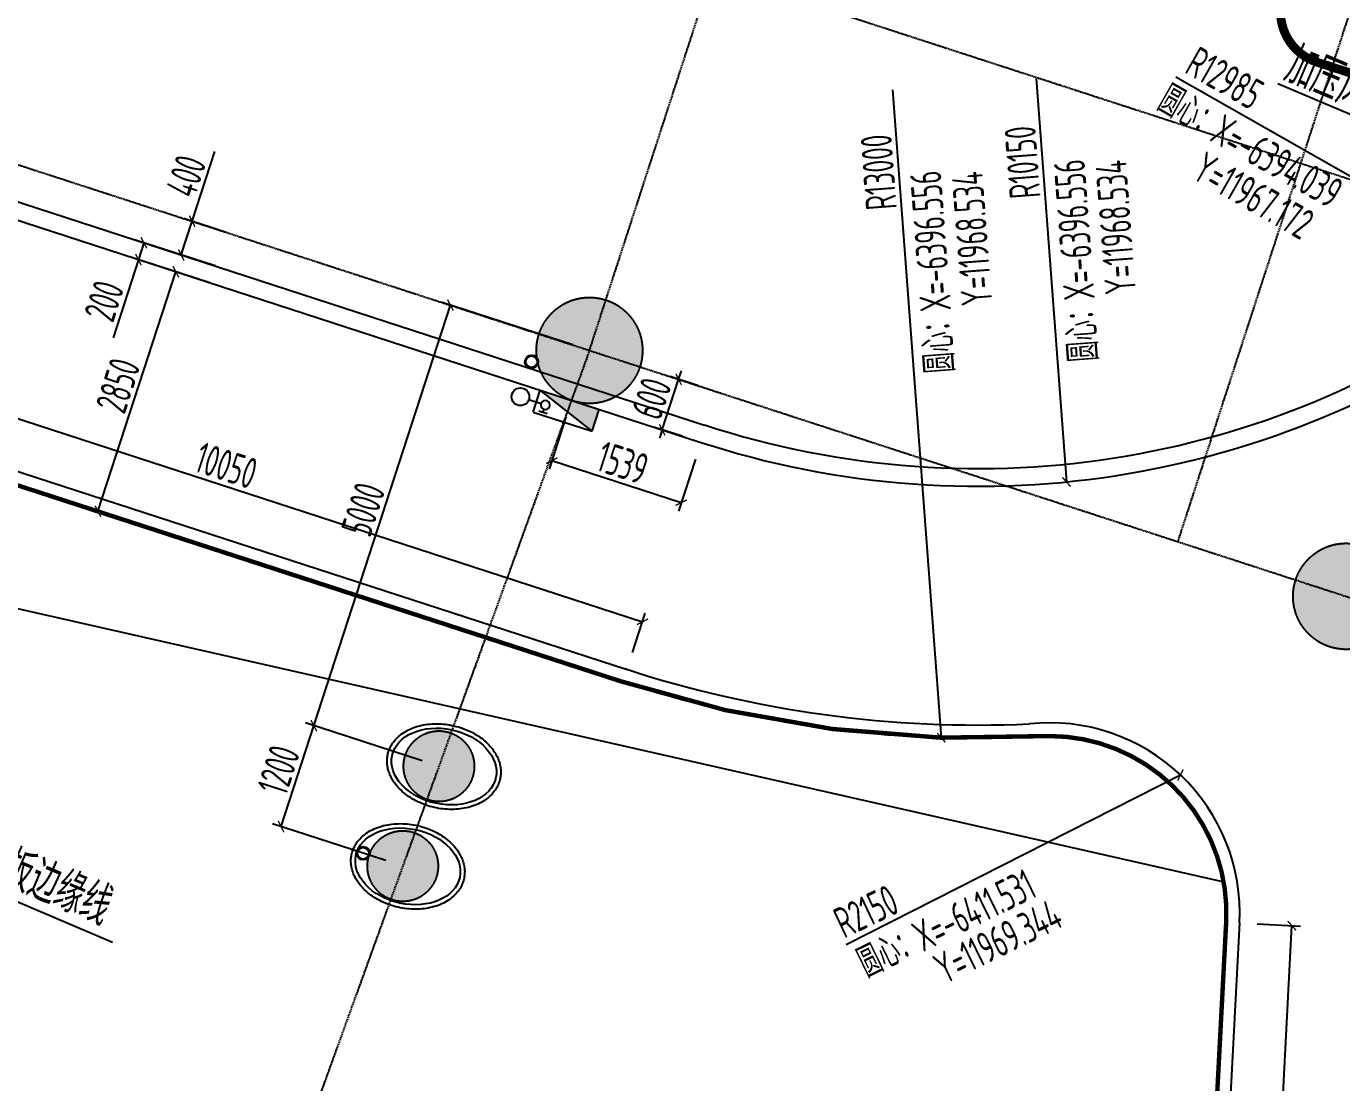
# Model space of a CAD drawing. Extents: x 11778731 to 12007717, y -6694179 to -6363962.
# Drawn here: x 11957767 to 11972648, y -6413451 to -6401504 of the extents above; entities that cross this region are included whole.
import ezdxf
from ezdxf.enums import TextEntityAlignment as Align
from ezdxf.xclip import XClip

# ---------------------------------------------------------------- set-up
doc = ezdxf.new("R2010")
doc.units = 0
doc.header["$LTSCALE"] = 10
doc.header["$MEASUREMENT"] = 0
doc.header["$XCLIPFRAME"] = 0
for name, pattern in [('A3-RG-axis-100$0$CENTER', [2, 1.25, -0.25, 0.25, -0.25]), ('A3-RI-3F$0$DASH', [0.35, 0.25, -0.1]), ('DASHED2', [0.375, 0.25, -0.125])]:
    doc.linetypes.add(name, pattern=pattern)
for name, color, linetype in [('A-CLOD', 200, 'Continuous'), ('A3-RB-3F-100$0$A-DIMS-100', 1, 'Continuous'), ('A3-RG-axis-100$0$A-DIMS-100', 1, 'Continuous'), ('A3-RG-axis-100$0$A-GRID', 1, 'A3-RG-axis-100$0$CENTER'), ('A3-RI-3F$0$A-FLOR-CURT', 55, 'Continuous'), ('A3-RI-3F$0$A-STRS-HRAL', 80, 'Continuous'), ('A3-RI-3F$0$A-SYMB-VOID', 35, 'Continuous'), ('A3-RI-3F$0$A-WALL', 7, 'Continuous'), ('A3-RI-3F$0$A-WALL-FINI', 95, 'Continuous'), ('A3-RM-3F$0$0P-1', 191, 'Continuous'), ('A3-RM-3F$0$0P-FE-FH-P', 41, 'A3-RM-3F$0$YJdef_FE-FH_LINE_F'), ('A3-RM-3F$0$0P-FE-FH-V', 141, 'Continuous'), ('A3-RM-3F$0$0P-FE-HY', 141, 'Continuous'), ('A3-RS-1F$0$A-HATH-GRAY', 8, 'Continuous'), ('A3-RS-1F$0$A-WALL', 7, 'Continuous'), ('A3-SYMB-3F-100$0$A-SYMB', 4, 'Continuous'), ('A3-SYMB-3F-100$0$A-SYMB-AREA', 4, 'Continuous'), ('A3-SYMB-3F-100$0$A-SYMB-NAME', 4, 'Continuous'), ('A3-SYMB-3F-100$0$A-SYMB-NAME-E', 4, 'Continuous')]:
    doc.layers.add(name, color=color, linetype=linetype)
doc.styles.add('A3-RB-3F-100$0$XD2008', font='xd-hzs.shx', dxfattribs={"width": 0.7, "bigfont": 'xd-hztxt.shx'})
doc.styles.add('A3-RG-axis-100$0$XD2008', font='xd-hzs.shx', dxfattribs={"width": 0.7, "bigfont": 'xd-hztxt.shx'})
doc.styles.add('A3-RM-3F$0$hz1', font='hzs.shx', dxfattribs={"width": 0.75, "bigfont": 'hztxt.shx'})
doc.styles.add('A3-SYMB-3F-100$0$ECADI', font='hzs.shx', dxfattribs={"width": 0.7, "bigfont": 'hztxt.shx'})
doc.linetypes.add('A3-RM-3F$0$YJdef_FE-FH_LINE_F', pattern='A,4,-0.2,["F",A3-RM-3F$0$hz1,S=0.2,R=0,X=-0.1,Y=-0.1],-0.1', length=4.3)
doc.dimstyles.new('A3-RB-3F-100$0$XD100$0', dxfattribs={"dimscale": 100, "dimtxt": 3.5, "dimasz": 1, "dimexe": 1, "dimexo": 2, "dimgap": 0.5, "dimtad": 1, "dimdec": 0, "dimdsep": 46, "dimtxsty": 'A3-RB-3F-100$0$XD2008', "dimblk1": 'A3-RB-3F-100$0$_ARCHTICK', "dimblk2": 'A3-RB-3F-100$0$_ARCHTICK', "dimsah": 1, "dimcen": 2.5, "dimclrt": 4, "dimaunit": 1, "dimadec": 0, "dimazin": 0, "dimtfac": 1, "dimtdec": 0, "dimtix": 1, "dimtmove": 0, "dimatfit": 3, "dimfxl": 0, "dimtolj": 1, "dimtzin": 0, "dimarcsym": 0})
doc.dimstyles.new('A3-RG-axis-100$0$XD100$0', dxfattribs={"dimscale": 100, "dimtxt": 3.5, "dimasz": 1, "dimexe": 1, "dimexo": 2, "dimgap": 0.5, "dimtad": 1, "dimdec": 0, "dimdsep": 46, "dimtxsty": 'A3-RG-axis-100$0$XD2008', "dimblk1": 'A3-RG-axis-100$0$_ARCHTICK', "dimblk2": 'A3-RG-axis-100$0$_ARCHTICK', "dimsah": 1, "dimcen": 2.5, "dimclrt": 4, "dimaunit": 1, "dimadec": 0, "dimazin": 0, "dimtfac": 1, "dimtdec": 0, "dimtix": 1, "dimtmove": 0, "dimatfit": 3, "dimfxl": 0, "dimtolj": 1, "dimtzin": 0, "dimarcsym": 0})

# ---------------------------------------------------------------- blocks, each defined once
blk = doc.blocks.new('A3-RI-3F')
at = {"layer": 'A3-RI-3F$0$A-FLOR-CURT', "color": 170, "linetype": 'A3-RI-3F$0$DASH', "const_width": 50}
blk.add_lwpolyline([(11960048, -6420144), (11965401, -6422416, 0.520567), (11970958, -6418944), (11971341, -6411636, 0.429634), (11969344, -6409531, -0.094952), (11964490, -6408911), (11954959, -6405815, 0.63707), (11952486, -6408466), (11954985, -6414650, 0.214212), (11960048, -6420144)], format="xyb", dxfattribs=at)
at = {"layer": 'A3-RI-3F$0$A-STRS-HRAL'}
for p, q in [((11955005, -6405672), (11964563, -6408778)), ((11964517, -6408920), (11954959, -6405815)), ((11970958, -6418944), (11971341, -6411636)), ((11971491, -6411644), (11971108, -6418951))]:
    blk.add_line(p, q, dxfattribs=at)
for centre, radius, start, end in [((11968534, -6396556), 12850, 251.8755, 272.5973), ((11968534, -6396556), 13000, 251.8755, 272.6178), ((11969344, -6411531), 2150, 357, 96.0708), ((11969344, -6411531), 2000, 357, 96.1984)]:
    blk.add_arc(centre, radius, start, end, dxfattribs=at)
at = {"layer": 'A3-RI-3F$0$A-SYMB-VOID'}
blk.add_lwpolyline([(11955393, -6415534), (11954884, -6407460), (11971313, -6411179)], dxfattribs=at)
at = {"layer": 'A3-RI-3F$0$A-WALL'}
for p, q in [((11954504, -6402460), (11965439, -6406013)), ((11954252, -6402588), (11965377, -6406203))]:
    blk.add_line(p, q, dxfattribs=at)
for radius, start in [(9950, 251.8742), (10150, 251.8755)]:
    blk.add_arc((11968534, -6396556), radius, start, 307.44, dxfattribs=at)
at = {"layer": 'A3-RI-3F$0$A-WALL-FINI'}
for centre in [(11962492, -6409876), (11962083, -6411005)]:
    blk.add_ellipse(centre, major_axis=(587, -125), ratio=0.708333, dxfattribs=at)
for points in [[(11963128, -6410012), (11963130, -6410000), (11963132, -6409987), (11963135, -6409957), (11963136, -6409939), (11963134, -6409904), (11963132, -6409886), (11963125, -6409850), (11963121, -6409833), (11963109, -6409798), (11963102, -6409780), (11963085, -6409746), (11963076, -6409730), (11963055, -6409697), (11963043, -6409681), (11963012, -6409643), (11962992, -6409621), (11962947, -6409580), (11962923, -6409560), (11962871, -6409524), (11962844, -6409508), (11962786, -6409477), (11962756, -6409464), (11962695, -6409440), (11962663, -6409430), (11962598, -6409413), (11962566, -6409406), (11962500, -6409397), (11962467, -6409394), (11962401, -6409392), (11962368, -6409393), (11962304, -6409398), (11962272, -6409403), (11962211, -6409416), (11962181, -6409425), (11962124, -6409445), (11962097, -6409458), (11962046, -6409485), (11962022, -6409501), (11961983, -6409532), (11961967, -6409547), (11961937, -6409579), (11961923, -6409595), (11961899, -6409630), (11961889, -6409649), (11961873, -6409684), (11961867, -6409700), (11961857, -6409734), (11961854, -6409751), (11961849, -6409786), (11961848, -6409803), (11961849, -6409838), (11961850, -6409856), (11961856, -6409891), (11961860, -6409909), (11961871, -6409943), (11961877, -6409961), (11961892, -6409994), (11961901, -6410011), (11961921, -6410044), (11961932, -6410060), (11961961, -6410098), (11961981, -6410120), (11962024, -6410162), (11962048, -6410182), (11962098, -6410219), (11962125, -6410236), (11962181, -6410267), (11962210, -6410281), (11962271, -6410306), (11962302, -6410317), (11962366, -6410335), (11962398, -6410343), (11962464, -6410354), (11962497, -6410358), (11962562, -6410361), (11962595, -6410361), (11962660, -6410357), (11962691, -6410353), (11962753, -6410342), (11962783, -6410334), (11962841, -6410315), (11962869, -6410304), (11962921, -6410278), (11962945, -6410263), (11962987, -6410233), (11963004, -6410218), (11963036, -6410187), (11963051, -6410170), (11963077, -6410134), (11963089, -6410116), (11963106, -6410081), (11963113, -6410064), (11963122, -6410036), (11963125, -6410024), (11963128, -6410012)], [(11962719, -6411141), (11962721, -6411129), (11962723, -6411116), (11962726, -6411086), (11962727, -6411068), (11962725, -6411033), (11962723, -6411015), (11962716, -6410979), (11962712, -6410962), (11962700, -6410927), (11962693, -6410909), (11962676, -6410875), (11962667, -6410859), (11962646, -6410826), (11962634, -6410810), (11962603, -6410772), (11962583, -6410750), (11962538, -6410709), (11962514, -6410689), (11962462, -6410653), (11962435, -6410637), (11962377, -6410606), (11962347, -6410593), (11962286, -6410569), (11962254, -6410559), (11962190, -6410542), (11962157, -6410535), (11962091, -6410526), (11962058, -6410523), (11961992, -6410521), (11961959, -6410522), (11961895, -6410527), (11961863, -6410532), (11961802, -6410545), (11961772, -6410554), (11961716, -6410574), (11961688, -6410586), (11961637, -6410614), (11961613, -6410630), (11961574, -6410661), (11961558, -6410676), (11961528, -6410708), (11961514, -6410724), (11961491, -6410759), (11961480, -6410778), (11961464, -6410813), (11961458, -6410829), (11961448, -6410863), (11961445, -6410880), (11961440, -6410915), (11961439, -6410932), (11961440, -6410967), (11961442, -6410985), (11961447, -6411020), (11961451, -6411038), (11961462, -6411072), (11961468, -6411090), (11961484, -6411123), (11961492, -6411140), (11961512, -6411173), (11961523, -6411189), (11961552, -6411227), (11961572, -6411249), (11961615, -6411291), (11961639, -6411311), (11961689, -6411348), (11961716, -6411365), (11961772, -6411396), (11961801, -6411410), (11961862, -6411435), (11961893, -6411446), (11961957, -6411464), (11961989, -6411472), (11962055, -6411483), (11962088, -6411486), (11962154, -6411490), (11962186, -6411490), (11962251, -6411486), (11962282, -6411482), (11962344, -6411471), (11962374, -6411463), (11962432, -6411444), (11962460, -6411433), (11962512, -6411407), (11962536, -6411392), (11962578, -6411362), (11962595, -6411347), (11962628, -6411315), (11962642, -6411299), (11962668, -6411263), (11962680, -6411245), (11962697, -6411210), (11962704, -6411193), (11962713, -6411165), (11962716, -6411153), (11962719, -6411141)]]:
    blk.add_open_spline(points, degree=3, knots=[0, 0, 0, 0, 0.076523, 0.076523, 0.183626, 0.183626, 0.290729, 0.290729, 0.397831, 0.397831, 0.504934, 0.504934, 0.612037, 0.612037, 0.719139, 0.719139, 0.87668, 0.87668, 1.03422, 1.03422, 1.191761, 1.191761, 1.349301, 1.349301, 1.506841, 1.506841, 1.664382, 1.664382, 1.821922, 1.821922, 1.979462, 1.979462, 2.137003, 2.137003, 2.294543, 2.294543, 2.452083, 2.452083, 2.609624, 2.609624, 2.73537, 2.73537, 2.861116, 2.861116, 2.986863, 2.986863, 3.092591, 3.092591, 3.198319, 3.198319, 3.304047, 3.304047, 3.409776, 3.409776, 3.515504, 3.515504, 3.621232, 3.621232, 3.72696, 3.72696, 3.832689, 3.832689, 3.989552, 3.989552, 4.146415, 4.146415, 4.303278, 4.303278, 4.460141, 4.460141, 4.617004, 4.617004, 4.773867, 4.773867, 4.93073, 4.93073, 5.087593, 5.087593, 5.244456, 5.244456, 5.401319, 5.401319, 5.558182, 5.558182, 5.715045, 5.715045, 5.84446, 5.84446, 5.973874, 5.973874, 6.103289, 6.103289, 6.20947, 6.20947, 6.283185, 6.283185, 6.283185, 6.283185], dxfattribs=at)
blk = doc.blocks.new('A3-RG-axis-100$0$_ARCHTICK')
at = {"color": 0, "linetype": 'ByBlock', "const_width": 0.15}
blk.add_lwpolyline([(-0.5, -0.5), (0.5, 0.5)], dxfattribs=at)
blk = doc.blocks.new('*D294')
at = {"layer": 'A3-RG-axis-100$0$A-DIMS-100', "color": 0, "lineweight": -2}
for p, q in [((11960649, -6410555), (11961020, -6409414)), ((11962244, -6409811), (11960925, -6409383)), ((11961836, -6410940), (11960554, -6410524))]:
    blk.add_line(p, q, dxfattribs=at)
at = {"layer": 'A3-RG-axis-100$0$A-DIMS-100', "color": 0, "lineweight": -2, "xscale": 100, "yscale": 100, "zscale": 100}
for p, rotation in [((11961020, -6409414), 71.99991611662878), ((11960649, -6410555), 251.9999161166288)]:
    blk.add_blockref('A3-RG-axis-100$0$_ARCHTICK', p, dxfattribs=dict(at, rotation=rotation))
at = {"layer": 'A3-RG-axis-100$0$A-DIMS-100', "color": 4, "insert": (11960621, -6409915), "char_height": 350, "attachment_point": 5, "rotation": 71.9999, "style": 'A3-RG-axis-100$0$XD2008'}
blk.add_mtext('\\A1;1200', dxfattribs=at)
blk = doc.blocks.new('*D295')
at = {"layer": 'A3-RG-axis-100$0$A-DIMS-100', "color": 0, "lineweight": -2}
for p, q in [((11961020, -6409414), (11962565, -6404658)), ((11963948, -6405108), (11962470, -6404627)), ((11962245, -6409812), (11960925, -6409383))]:
    blk.add_line(p, q, dxfattribs=at)
at = {"layer": 'A3-RG-axis-100$0$A-DIMS-100', "color": 0, "lineweight": -2, "xscale": 100, "yscale": 100, "zscale": 100}
for p, rotation in [((11962565, -6404658), 71.99991611662878), ((11961020, -6409414), 251.9999161166288)]:
    blk.add_blockref('A3-RG-axis-100$0$_ARCHTICK', p, dxfattribs=dict(at, rotation=rotation))
at = {"layer": 'A3-RG-axis-100$0$A-DIMS-100', "color": 4, "insert": (11961578, -6406967), "char_height": 350, "attachment_point": 5, "rotation": 71.9999, "style": 'A3-RG-axis-100$0$XD2008'}
blk.add_mtext('\\A1;5000', dxfattribs=at)
blk = doc.blocks.new('A3-SYMB-3F-100$0$ECADI-TAG-ROOM')
at = {"layer": 'A3-SYMB-3F-100$0$A-SYMB-AREA', "style": 'A3-SYMB-3F-100$0$ECADI', "width": 0.7}
blk.add_attdef('340M2', text='', height=2.5, dxfattribs=at).set_placement((7.17, -1.75), align=Align.MIDDLE_LEFT)
at = {"layer": 'A3-SYMB-3F-100$0$A-SYMB-NAME', "style": 'A3-SYMB-3F-100$0$ECADI', "width": 0.7}
blk.add_attdef('CHINESENAME', (-5.13, 0.09), '', height=4.5, dxfattribs=at)
at = {"layer": 'A3-SYMB-3F-100$0$A-SYMB-NAME-E', "style": 'A3-SYMB-3F-100$0$ECADI', "width": 0.7}
for tag, p in [('ENGLISHHIGH', (-5.13, 8.04)), ('ENGLISHLOW', (-5.13, 4.84))]:
    blk.add_attdef(tag, p, '', height=2.5, dxfattribs=at)
blk = doc.blocks.new('A3-SYMB-3F-100')
at = {"layer": 'A3-SYMB-3F-100$0$A-SYMB'}
for points in [[(11971927, -6402149), (11974065, -6403057), (11975346, -6402781)], [(11953915, -6412058), (11955773, -6410601), (11958743, -6411862)]]:
    blk.add_lwpolyline(points, dxfattribs=at)
ref = blk.add_blockref('A3-SYMB-3F-100$0$ECADI-TAG-ROOM', (11972434, -6402321), dxfattribs=dict(at, xscale=99.99999999989046, yscale=100.0000000001165, rotation=337))
ref.add_attrib('CHINESENAME', '加压风井开洞', (11971966, -6402113), dxfattribs={"height": 450, "rotation": 337, "style": 'A3-SYMB-3F-100$0$ECADI', "width": 0.7})
ref = blk.add_blockref('A3-SYMB-3F-100$0$ECADI-TAG-ROOM', (11956367, -6410749), dxfattribs=dict(at, xscale=99.99999999989048, yscale=100.0000000001164, rotation=336.9999999996812))
ref.add_attrib('CHINESENAME', '3F连廊结构板边缘线', (11955944, -6410560), dxfattribs={"height": 450, "rotation": 337, "style": 'A3-SYMB-3F-100$0$ECADI', "width": 0.7})
blk = doc.blocks.new('A3-RB-3F-100$0$_ARCHTICK')
at = {"color": 0, "linetype": 'ByBlock', "const_width": 0.15}
blk.add_lwpolyline([(-0.5, -0.5), (0.5, 0.5)], dxfattribs=at)
blk = doc.blocks.new('*D908')
at = {"layer": 'A3-RB-3F-100$0$A-DIMS-100', "color": 0, "lineweight": -2}
for p, q in [((11959644, -6403709), (11959901, -6402920)), ((11959520, -6404090), (11959644, -6403709)), ((11960028, -6403834), (11959549, -6403678)), ((11959904, -6404214), (11959425, -6404059))]:
    blk.add_line(p, q, dxfattribs=at)
at = {"layer": 'A3-RB-3F-100$0$A-DIMS-100', "color": 0, "lineweight": -2, "xscale": 100, "yscale": 100, "zscale": 100}
for p, rotation in [((11959644, -6403709), 71.99999999987462), ((11959520, -6404090), 251.9999999998746)]:
    blk.add_blockref('A3-RB-3F-100$0$_ARCHTICK', p, dxfattribs=dict(at, rotation=rotation))
at = {"layer": 'A3-RB-3F-100$0$A-DIMS-100', "color": 4, "insert": (11959574, -6403198), "char_height": 350, "attachment_point": 5, "rotation": 72, "style": 'A3-RB-3F-100$0$XD2008'}
blk.add_mtext('\\A1;400', dxfattribs=at)
blk = doc.blocks.new('*D913')
at = {"layer": 'A3-RB-3F-100$0$A-DIMS-100', "color": 0, "lineweight": -2}
for p, q in [((11959842, -6404405), (11959364, -6404249)), ((11958578, -6406990), (11959459, -6404280)), ((11958962, -6407115), (11958483, -6406960))]:
    blk.add_line(p, q, dxfattribs=at)
at = {"layer": 'A3-RB-3F-100$0$A-DIMS-100', "color": 0, "lineweight": -2, "xscale": 100, "yscale": 100, "zscale": 100}
for p, rotation in [((11959459, -6404280), 71.99999999984313), ((11958578, -6406990), 251.9999999998431)]:
    blk.add_blockref('A3-RB-3F-100$0$_ARCHTICK', p, dxfattribs=dict(at, rotation=rotation))
at = {"layer": 'A3-RB-3F-100$0$A-DIMS-100', "color": 4, "insert": (11958804, -6405566), "char_height": 350, "attachment_point": 5, "rotation": 72, "style": 'A3-RB-3F-100$0$XD2008'}
blk.add_mtext('\\A1;2850', dxfattribs=at)
blk = doc.blocks.new('*D914')
at = {"layer": 'A3-RB-3F-100$0$A-DIMS-100', "color": 0, "lineweight": -2}
for p, q in [((11959904, -6404214), (11959002, -6403921)), ((11959097, -6403952), (11959035, -6404142)), ((11959035, -6404142), (11958748, -6405027)), ((11959842, -6404405), (11958940, -6404112))]:
    blk.add_line(p, q, dxfattribs=at)
at = {"layer": 'A3-RB-3F-100$0$A-DIMS-100', "color": 0, "lineweight": -2, "xscale": 100, "yscale": 100, "zscale": 100}
for p, rotation in [((11959097, -6403952), 71.99999999987462), ((11959035, -6404142), 251.9999999998746)]:
    blk.add_blockref('A3-RB-3F-100$0$_ARCHTICK', p, dxfattribs=dict(at, rotation=rotation))
at = {"layer": 'A3-RB-3F-100$0$A-DIMS-100', "color": 4, "insert": (11958647, -6404610), "char_height": 350, "attachment_point": 5, "rotation": 72, "style": 'A3-RB-3F-100$0$XD2008'}
blk.add_mtext('\\A1;200', dxfattribs=at)
blk = doc.blocks.new('*D1116')
at = {"layer": 'A3-RB-3F-100$0$A-DIMS-100', "color": 0, "lineweight": -2}
for p, q in [((11963872, -6405924), (11963682, -6406511)), ((11963712, -6406416), (11965176, -6406891)), ((11965336, -6406400), (11965145, -6406987))]:
    blk.add_line(p, q, dxfattribs=at)
at = {"layer": 'A3-RB-3F-100$0$A-DIMS-100', "color": 0, "lineweight": -2, "xscale": 100, "yscale": 100, "zscale": 100}
for p, rotation in [((11963712, -6406416), 161.9991074239354), ((11965176, -6406891), 341.9991074239355)]:
    blk.add_blockref('A3-RB-3F-100$0$_ARCHTICK', p, dxfattribs=dict(at, rotation=rotation))
at = {"layer": 'A3-RB-3F-100$0$A-DIMS-100', "color": 4, "insert": (11964514, -6406440), "char_height": 350, "attachment_point": 5, "rotation": 341.9991, "style": 'A3-RB-3F-100$0$XD2008'}
blk.add_mtext('\\A1;1539', dxfattribs=at)
blk = doc.blocks.new('*D1117')
at = {"layer": 'A3-RB-3F-100$0$A-DIMS-100', "color": 0, "lineweight": -2}
for p, q in [((11965147, -6405497), (11965178, -6405402)), ((11964961, -6406068), (11965147, -6405497)), ((11965372, -6405570), (11965052, -6405466)), ((11965187, -6406141), (11964866, -6406037)), ((11964961, -6406068), (11964930, -6406163))]:
    blk.add_line(p, q, dxfattribs=at)
at = {"layer": 'A3-RB-3F-100$0$A-DIMS-100', "color": 0, "lineweight": -2, "xscale": 100, "yscale": 100, "zscale": 100}
for p, rotation in [((11965147, -6405497), 251.9999999999888), ((11964961, -6406068), 71.99999999998879)]:
    blk.add_blockref('A3-RB-3F-100$0$_ARCHTICK', p, dxfattribs=dict(at, rotation=rotation))
at = {"layer": 'A3-RB-3F-100$0$A-DIMS-100', "color": 4, "insert": (11964840, -6405713), "char_height": 350, "attachment_point": 5, "rotation": 72, "style": 'A3-RB-3F-100$0$XD2008'}
blk.add_mtext('\\A1;600', dxfattribs=at)
blk = doc.blocks.new('*D1174')
at = {"layer": 'A3-RB-3F-100$0$A-DIMS-100', "color": 0, "lineweight": -2}
for p, q in [((11971691, -6411654), (11972183, -6411680)), ((11971701, -6418982), (11972084, -6411675)), ((11971308, -6418962), (11971800, -6418988))]:
    blk.add_line(p, q, dxfattribs=at)
at = {"layer": 'A3-RB-3F-100$0$A-DIMS-100', "color": 0, "lineweight": -2, "xscale": 100, "yscale": 100, "zscale": 100}
for p, rotation in [((11972084, -6411675), 86.99999999988697), ((11971701, -6418982), 266.9999999998869)]:
    blk.add_blockref('A3-RB-3F-100$0$_ARCHTICK', p, dxfattribs=dict(at, rotation=rotation))
at = {"layer": 'A3-RB-3F-100$0$A-DIMS-100', "color": 4, "insert": (11971667, -6415317), "char_height": 350, "attachment_point": 5, "rotation": 87, "style": 'A3-RB-3F-100$0$XD2008'}
blk.add_mtext('\\A1;7318', dxfattribs=at)
blk = doc.blocks.new('*D1175')
at = {"layer": 'A3-RB-3F-100$0$A-DIMS-100', "color": 0, "lineweight": -2}
for p, q in [((11955067, -6405482), (11955212, -6405037)), ((11955181, -6405132), (11964739, -6408238)), ((11964625, -6408587), (11964770, -6408143))]:
    blk.add_line(p, q, dxfattribs=at)
at = {"layer": 'A3-RB-3F-100$0$A-DIMS-100', "color": 0, "lineweight": -2, "xscale": 100, "yscale": 100, "zscale": 100}
for p, rotation in [((11955181, -6405132), 161.999999999891), ((11964739, -6408238), 341.999999999891)]:
    blk.add_blockref('A3-RB-3F-100$0$_ARCHTICK', p, dxfattribs=dict(at, rotation=rotation))
at = {"layer": 'A3-RB-3F-100$0$A-DIMS-100', "color": 4, "insert": (11960029, -6406471), "char_height": 350, "attachment_point": 5, "rotation": 342, "style": 'A3-RB-3F-100$0$XD2008'}
blk.add_mtext('\\A1;10050', dxfattribs=at)
blk = doc.blocks.new('A3-RS-1F')
at = {"layer": 'A3-RS-1F$0$A-HATH-GRAY'}
h = blk.add_hatch(color=256, dxfattribs=at)
edge = h.paths.add_edge_path()
edge.add_arc((11964138, -6405170), 600, 0, 360)
h = blk.add_hatch(color=256, dxfattribs=at)
edge = h.paths.add_edge_path()
edge.add_arc((11972698, -6407951), 600, 0, 360)
h = blk.add_hatch(color=256, dxfattribs=at)
edge = h.paths.add_edge_path()
edge.add_arc((11962435, -6409873), 400, 0, 360)
h = blk.add_hatch(color=256, dxfattribs=at)
edge = h.paths.add_edge_path()
edge.add_arc((11962026, -6411002), 400, 0, 360)
at = {"layer": 'A3-RS-1F$0$A-WALL'}
for centre, radius in [((11964138, -6405170), 600), ((11972698, -6407951), 600), ((11962435, -6409873), 400), ((11962026, -6411002), 400)]:
    blk.add_circle(centre, radius, dxfattribs=at)
blk = doc.blocks.new('A3-RM-3F$0$A$C6F954C98')
at = {"extrusion": (0, 0, -1)}
blk.add_hatch(color=256, dxfattribs=at).paths.add_polyline_path([(-260, 700), (0, 0), (0, 700)])
for p, q in [((260, 700), (0, 700)), ((0, 0), (0, 700)), ((260, 700), (0, 0)), ((260, 0), (260, 700)), ((231, 156, 0), (231, 56, 0)), ((260, 0), (0, 0)), ((231, 106, 0), (191, 106, 0))]:
    blk.add_line(p, q, dxfattribs=at)
blk.add_circle((-141, 106, 0), 50, dxfattribs=at)
blk = doc.blocks.new('A3-RM-3F$0$DFA')
at = {"layer": 'A3-RM-3F$0$0P-FE-FH-V'}
for radius in [75, 65]:
    blk.add_circle((0, 0), radius, dxfattribs=at)
blk = doc.blocks.new('A3-RM-3F')
at = {"layer": 'A3-RM-3F$0$0P-FE-FH-P'}
blk.add_line((11963452, -6405725, 0), (11963592, -6405771, 0), dxfattribs=at)
at = {"layer": 'A3-RM-3F$0$0P-FE-FH-V'}
blk.add_circle((11963357, -6405694, 0), 100, dxfattribs=at)
at = {"layer": 'A3-RM-3F$0$0P-1'}
blk.add_blockref('A3-RM-3F$0$DFA', (11963483, -6405297), dxfattribs=at)
at = {"layer": 'A3-RM-3F$0$0P-FE-FH-V'}
blk.add_blockref('A3-RM-3F$0$DFA', (11961578, -6410857), dxfattribs=at)
at = {"layer": 'A3-RM-3F$0$0P-FE-HY', "rotation": 251.9999999998518}
blk.add_blockref('A3-RM-3F$0$A$C6F954C98', (11963582, -6405620), dxfattribs=at)
blk = doc.blocks.new('A3-RG-axis-100')
at = {"layer": 'A3-RG-axis-100$0$A-GRID'}
for p, q in [((11908160.7, -6382249.8), (12003495.5, -6413225.9)), ((11964138.4, -6405169.6), (11970872.8, -6384443.3)), ((11970795.8, -6407332.7), (11977530.2, -6386606.4)), ((11907916.9, -6386902.1), (12002104.9, -6417505.7)), ((11964138.4, -6405169.6), (11957767.1, -6422760.8))]:
    blk.add_line(p, q, dxfattribs=at)
at = {"layer": 'A3-RG-axis-100$0$A-DIMS-100'}
for base, p1, p2, picture, middle in [((11962565, -6404658.4), (11962434.7, -6409873.4), (11964138.4, -6405169.6), '*D295', (11961578.5, -6406966.5)), ((11961019.9, -6409413.6), (11962025.8, -6411002.3), (11962434.7, -6409873.3), '*D294', (11960620.5, -6409914.7))]:
    dim = blk.add_linear_dim(base=base, p1=p1, p2=p2, angle=71.99992, dimstyle='A3-RG-axis-100$0$XD100$0', override={"dimasz": 1}, dxfattribs=at)
    dim.commit()
    dim.dimension.update_dxf_attribs({"geometry": picture, "text_midpoint": middle})
blk = doc.blocks.new('A3-RB-3F-100')
at = {"layer": 'A3-RB-3F-100$0$A-DIMS-100'}
for p, q in [((11969190.8, -6402093), (11969535, -6406657)), ((11970770.6, -6402073.6), (11974748.9, -6404336.8)), ((11967565.3, -6402221.8), (11968117.9, -6409549.8)), ((11967041.7, -6411888.1), (11970823, -6409970.8))]:
    blk.add_line(p, q, dxfattribs=at)
at = {"layer": 'A3-RB-3F-100$0$A-DIMS-100', "const_width": 15}
for points in [[(11969488.1, -6406604.1), (11969581.8, -6406710)], [(11968071, -6409496.8), (11968164.7, -6409602.8)]]:
    blk.add_lwpolyline(points, dxfattribs=at)
at = {"layer": 'A3-RB-3F-100$0$A-DIMS-100', "xscale": 99.99999999999999, "yscale": 100, "zscale": 100, "rotation": 18.52296796797078}
blk.add_blockref('A3-RB-3F-100$0$_ARCHTICK', (11970823, -6409970.8), dxfattribs=at)
at = {"layer": 'A3-RB-3F-100$0$A-DIMS-100', "style": 'A3-RB-3F-100$0$XD2008', "width": 0.7}
for s, rotation, p in [('R12985', 330.36558, (11970855.7, -6402022.6)), ('圆心：X=-6394.039', 330.36558, (11970533.5, -6402445.1)), ('R13000', 94.31225, (11967616.6, -6403566.7)), ('R10150', 94.31225, (11969242.1, -6403438)), ('圆心：X=-6396.556', 94.31225, (11969909.2, -6405281.7)), ('Y=11968.534', 94.31225, (11970323.1, -6404520.9)), ('Y=11967.172', 330.36558, (11970933.4, -6403213.4)), ('圆心：X=-6396.556', 94.31225, (11968283.7, -6405410.4)), ('Y=11968.534', 94.31225, (11968697.6, -6404649.7)), ('圆心：X=-6411.531', 26.05293, (11967284.4, -6412283.5)), ('R2150', 25.36984, (11967018.3, -6411824)), ('Y=11969.344', 26.05293, (11968153, -6412344.7))]:
    blk.add_text(s, height=350, rotation=rotation, dxfattribs=at).set_placement(p)
at = {"layer": 'A3-RB-3F-100$0$A-DIMS-100'}
for base, p1, p2, picture, middle in [((11959644.1, -6403709.3), (11960094.4, -6404276.2), (11960218, -6403895.8), '*D908', (11959787.8, -6403267.1)), ((11959097.3, -6403952.2), (11960032.6, -6404466.4), (11960094.4, -6404276.2), '*D914', (11958860.9, -6404679.8))]:
    dim = blk.add_linear_dim(base=base, p1=p1, p2=p2, angle=72, dimstyle='A3-RB-3F-100$0$XD100$0', dxfattribs=at)
    dim.commit()
    dim.dimension.update_dxf_attribs({"geometry": picture, "text_midpoint": middle, "dimtype": 129})
for p1, p2, distance, picture, middle in [((11959151.9, -6407176.9), (11960032.6, -6404466.4), 603.5, '*D913', (11958804.4, -6405565.7)), ((11955005.2, -6405671.9), (11964563.4, -6408777.5), 567.7, '*D1175', (11960029.3, -6406470.8)), ((11965376.8, -6406202.9), (11965562.2, -6405632.2), 436.8, '*D1117', (11964840.1, -6405713)), ((11963934, -6405734.1), (11965397.6, -6406209.7), -716.8, '*D1116', (11964513.8, -6406439.6)), ((11971108.1, -6418951.4), (11971491, -6411643.7), -593.4, '*D1174', (11971667.4, -6415316.8))]:
    dim = blk.add_aligned_dim(p1=p1, p2=p2, distance=distance, dimstyle='A3-RB-3F-100$0$XD100$0', dxfattribs=at)
    dim.commit()
    dim.dimension.update_dxf_attribs({"geometry": picture, "text_midpoint": middle})

msp = doc.modelspace()

# ---------------------------------------------------------------- linework, layer by layer
at = {"layer": 'A-CLOD', "linetype": 'DASHED2', "const_width": 100}
msp.add_lwpolyline([(11976163, -6390239), (11980471, -6391638, -0.414214), (11980856, -6392395), (11977435, -6402925, -0.414214), (11976678, -6403310), (11972370, -6401910, -0.414214), (11971985, -6401154), (11975407, -6390624, -0.414214)], format="xyb", close=True, dxfattribs=at)

# ---------------------------------------------------------------- block references
for name in ['A3-RG-axis-100', 'A3-RB-3F-100', 'A3-RI-3F', 'A3-RI-3F', 'A3-RI-3F', 'A3-SYMB-3F-100', 'A3-SYMB-3F-100', 'A3-RM-3F']:
    msp.add_blockref(name, (0, 0))
ref = msp.add_blockref('A3-RS-1F', (0, 0))
XClip(ref).set_block_clipping_path([(11880575.4595815204, -6415096.270357037), (11910249.6177904997, -6426601.7009763205), (11922841.9025027994, -6430599.4828046197), (11977834.5324543808, -6451371.0095163761), (12008409.3102089595, -6381594.5835881606), (11890394.8696729206, -6356927.6296852781), (11884882.5177205391, -6396620.1386088813)])

doc.saveas('drawing.dxf')
